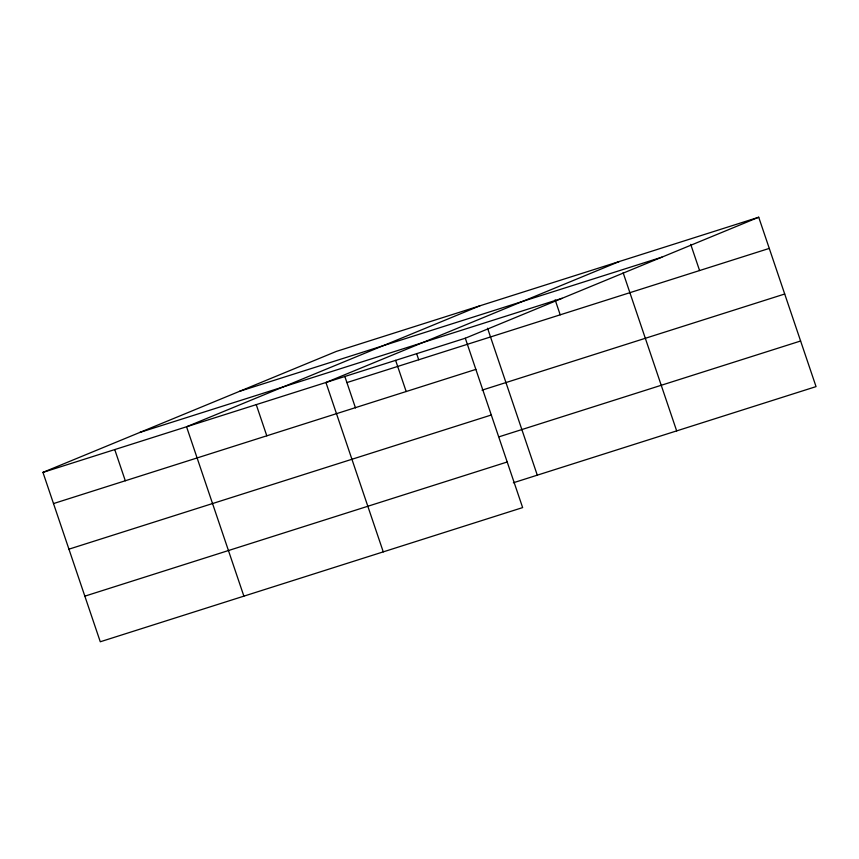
<?xml version="1.0" encoding="UTF-8"?>
<svg xmlns="http://www.w3.org/2000/svg" width="859" height="859" viewBox="0 0 859 859"><rect width="100%" height="100%" fill="white"/><g stroke="black" fill="none" stroke-linecap="round" stroke-linejoin="round"><path stroke-width="1.29" d="M758.722 217.23L465.31 338.221L522.637 507.594L100.278 641.77L42.95 472.386L336.363 351.406L758.722 217.23L816.05 386.614L513.36 482.769M479.956 305.783L186.553 426.773L243.881 596.146M619.339 261.512L325.937 382.491L383.264 551.875M239.532 391.328L661.892 257.163M139.77 432.464L562.14 298.288M42.95 472.386L465.31 338.221M346.907 382.577L769.267 248.412M53.505 503.567L475.865 369.391M482.017 390.169L784.707 294.014M68.935 549.169L491.305 415.004M499.186 436.759L800.609 341.002M84.848 596.157L507.207 461.992M690.722 244.364L699.58 270.553M623.14 272.733L676.667 430.885M555.139 299.855L560.208 314.823M487.558 328.235L537.294 475.167M416.604 353.532L418.709 359.771M395.623 360.361L406.178 391.532M344.803 376.349L355.486 407.918M256.24 404.632L266.795 435.814M114.752 449.579L125.307 480.761"/></g></svg>
